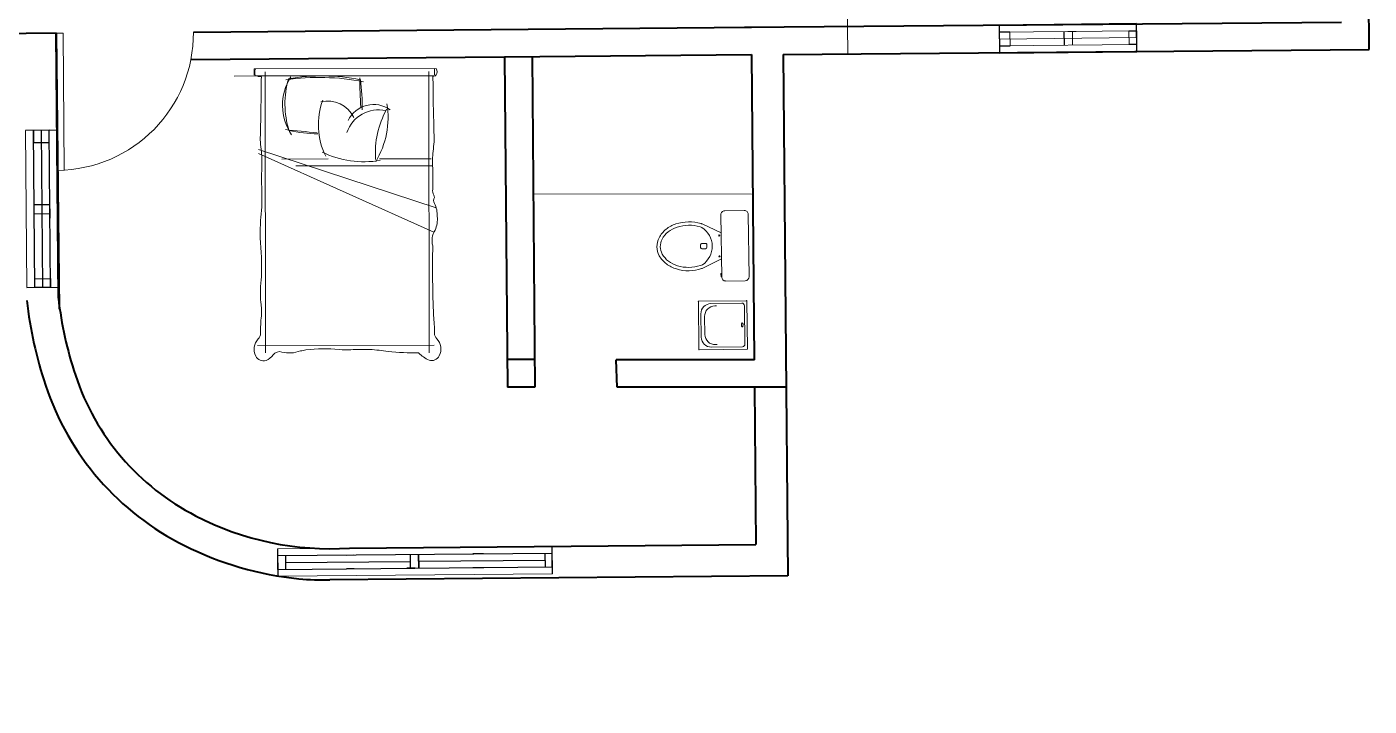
# Model space of a CAD drawing. Header units: centimetres. Extents: x 3413 to 9875, y 1 to 2456.
# Drawn here: x 8476 to 9455, y 104 to 599 of the extents above; entities that cross this region are included whole.
import ezdxf

# ---------------------------------------------------------------- set-up
doc = ezdxf.new("R2010")
doc.units = ezdxf.units.CM
for name, color, linetype, lineweight in [('cloumn', 7, 'Continuous', 30), ('furniture', 63, 'Continuous', 20), ('JO_ DOOR LINE', 50, 'Continuous', 18), ('JO_ELEVATION LINE', 3, 'Continuous', 20), ('wall', 4, 'Continuous', 40)]:
    doc.layers.add(name, color=color, linetype=linetype, lineweight=lineweight)

# ---------------------------------------------------------------- blocks, each defined once
blk = doc.blocks.new('window_100-flat-4')
at = {"layer": 'JO_ DOOR LINE', "linetype": 'ByBlock', "lineweight": 9}
for p, q in [((-390.42, 8551.09), (-310.3, 8610.94)), ((-387.43, 8547.09), (-307.31, 8606.93)), ((-384.44, 8543.08), (-304.32, 8602.93)), ((-316.54, 8606.28), (-310.56, 8598.27)), ((-347.01, 8571.04), (-352.99, 8579.05)), ((-342.25, 8574.59), (-348.24, 8582.6)), ((-344.38, 8573), (-349.13, 8569.45)), ((-385.97, 8554.42), (-379.98, 8546.41))]:
    blk.add_line(p, q, dxfattribs=at)
at = {"layer": 'JO_ DOOR LINE', "linetype": 'ByBlock', "lineweight": 30}
for p, q in [((-310.3, 8610.94), (-316.54, 8606.28)), ((-301.33, 8598.92), (-313.3, 8614.94)), ((-304.32, 8602.93), (-310.3, 8610.94)), ((-310.56, 8598.27), (-304.32, 8602.93)), ((-348.24, 8582.6), (-348.24, 8582.6)), ((-348.24, 8582.6), (-342.25, 8574.59)), ((-342.25, 8574.59), (-342.25, 8574.59)), ((-393.41, 8555.1), (-381.44, 8539.08)), ((-390.42, 8551.09), (-385.97, 8554.42)), ((-384.44, 8543.08), (-390.42, 8551.09)), ((-379.98, 8546.41), (-384.44, 8543.08))]:
    blk.add_line(p, q, dxfattribs=at)
at = {"layer": 'JO_ELEVATION LINE', "linetype": 'ByBlock', "lineweight": -2}
for p, q in [((-313.3, 8614.94), (-393.41, 8555.1)), ((-381.44, 8539.08), (-301.33, 8598.92))]:
    blk.add_line(p, q, dxfattribs=at)
blk = doc.blocks.new('xibet6-flat-1')
at = {"layer": 'furniture'}
for p, q in [((-25.3, 27.2), (-41.8, 15)), ((-19.5, 26.4), (19.5, -26.4)), ((-42.6, 9.2), (-3.5, -43.5)), ((-37.9, -24.7), (-41, -27)), ((-36, -25), (-34.4, -27.2)), ((-41.3, -28.9), (-39.7, -31.1)), ((-34.7, -29.1), (-37.8, -31.4)), ((18.7, -32.1), (2.2, -44.3))]:
    blk.add_line(p, q, dxfattribs=at)
for points in [[(-40.3, 6.1), (-40.9, 5.6), (-41.9, 7), (-41.9, 7.3), (-41.9, 7.7), (-42.1, 7.9), (-42.7, 8.7), (-42.4, 9)], [(-52.7, -10.2), (-31.2, -6.1)], [(-25, -47.5), (-14.9, -28.1)]]:
    blk.add_lwpolyline(points, dxfattribs=at)
for points in [[(-52.7, -10.2, 0.010294), (-54, -10.6, 0.077224), (-65.8, -16.8, 0.077224)], [(-50.7, -13.3, 0.018244), (-52.9, -14, 0.077224), (-63.7, -19.7, 0.077224)], [(-65.8, -16.8, 0.077224), (-75.1, -26.3, 0.087), (-80.3, -36.9, 0.105687), (-81.1, -48.3, 0.124183), (-77.3, -57.4, 0.124183), (-69.8, -63.5, 0.105687), (-58.6, -66.1, 0.087), (-47, -64.3, 0.077224), (-35.2, -58.1, 0.077224), (-25.8, -48.6, 0.010294), (-25, -47.5, 0.105687)], [(-63.7, -19.7, 0.077224), (-72.3, -28.4, 0.087), (-76.9, -37.9, 0.105687), (-77.5, -47.8, 0.124183), (-74.5, -55.2, 0.124183), (-68.3, -60.3, 0.105687), (-58.6, -62.6, 0.087), (-48.1, -60.9, 0.077224), (-37.3, -55.2, 0.077224), (-28.7, -46.5, 0.018244), (-27.5, -44.7, 0.018244)]]:
    blk.add_lwpolyline(points, format="xyb", dxfattribs=at)
for centre in [(-31.2, -9.5), (-18.2, -27.1)]:
    blk.add_circle(centre, 0.547, dxfattribs=at)
for centre, radius, start, end in [((-39.3, 11.7), 4.1, 126.567, 216.567), ((-22.8, 23.9), 4.1, 36.567, 126.567), ((-49.4, -36.6), 23.3, 339.5515, 93.3598), ((-40.2, -28.1), 1.37, 126.567, 216.567), ((-37.1, -25.8), 1.37, 36.567, 126.567), ((-35.5, -28), 1.37, 306.567, 36.567), ((16.3, -28.8), 4.1, 306.567, 36.567), ((-38.6, -30.3), 1.37, 216.567, 306.567), ((-0.2, -41), 4.1, 216.567, 306.567)]:
    blk.add_arc(centre, radius, start, end, dxfattribs=at)
blk = doc.blocks.new('M_BATH_TOIL_3D BATH_P-flat-1')
at = {"layer": 'furniture'}
blk.add_lwpolyline([(29.9, -39.4), (0, 0), (-39.4, -29.9), (-9.5, -69.3)], close=True, dxfattribs=at)
for points in [[(24.3, -40.6, 0.414214), (24.8, -36.8), (1.2, -5.6, 0.414214), (-2.6, -5.1), (-27.8, -24.2, 0.414214), (-29.7, -38.5), (-15.2, -57.7, 0.414214), (-0.9, -59.6)], [(12.2, -24.3), (12.3, -24.1, 0.100067), (12.3, -23.5, 0.057853), (12.1, -22.8), (11.6, -22.2), (11.1, -21.6, 0.057853), (10.6, -21.2, 0.100067), (10, -21), (9.7, -21.1), (9.6, -21.4, 0.100067), (9.6, -22, 0.057853), (9.8, -22.6), (10.3, -23.3), (10.8, -23.9, 0.057853), (11.3, -24.2, 0.100067), (11.9, -24.4)]]:
    blk.add_lwpolyline(points, format="xyb", close=True, dxfattribs=at)
blk.add_lwpolyline([(-21.6, -22.6), (-23, -23.7, 0.414214), (-25.1, -38.5), (-13.9, -53.2, 0.414214), (0.9, -55.2), (2.3, -54.1)], format="xyb", dxfattribs=at)
for p in [(-39.4, -29.9), (29.9, -39.4), (-9.5, -69.3)]:
    blk.add_point(p, dxfattribs=at)
blk = doc.blocks.new('window_100-flat-2-flat-1')
at = {"layer": 'JO_ DOOR LINE', "lineweight": 30}
for p, q in [((-301.33, 8598.92), (-313.3, 8614.94)), ((-390.42, 8551.09), (-310.3, 8610.94)), ((-387.43, 8547.09), (-307.31, 8606.93)), ((-310.3, 8610.94), (-316.54, 8606.28)), ((-316.54, 8606.28), (-310.56, 8598.27)), ((-304.32, 8602.93), (-310.3, 8610.94)), ((-384.44, 8543.08), (-304.32, 8602.93)), ((-310.56, 8598.27), (-304.32, 8602.93)), ((-348.24, 8582.6), (-348.24, 8582.6)), ((-348.24, 8582.6), (-342.25, 8574.59)), ((-342.25, 8574.59), (-348.24, 8582.6)), ((-347.01, 8571.04), (-352.99, 8579.05)), ((-344.38, 8573), (-349.13, 8569.45)), ((-342.25, 8574.59), (-342.25, 8574.59)), ((-393.41, 8555.1), (-381.44, 8539.08)), ((-390.42, 8551.09), (-385.97, 8554.42)), ((-385.97, 8554.42), (-379.98, 8546.41)), ((-384.44, 8543.08), (-390.42, 8551.09)), ((-379.98, 8546.41), (-384.44, 8543.08))]:
    blk.add_line(p, q, dxfattribs=at)
at = {"layer": 'JO_ELEVATION LINE'}
for p, q in [((-313.3, 8614.94), (-393.41, 8555.1)), ((-381.44, 8539.08), (-301.33, 8598.92))]:
    blk.add_line(p, q, dxfattribs=at)
blk = doc.blocks.new('window_100-flat-3-flat-1')
at = {"layer": 'JO_ DOOR LINE', "lineweight": 30}
for p, q in [((-430.48, 8521.17), (-270.25, 8640.86)), ((-268.27, 8629.86), (-274.25, 8637.87)), ((-261.27, 8628.84), (-273.24, 8644.87)), ((-264.26, 8632.85), (-270.25, 8640.86)), ((-424.49, 8513.16), (-264.26, 8632.85)), ((-345.25, 8578.6), (-271.26, 8633.86)), ((-310.3, 8610.94), (-316.54, 8606.28)), ((-310.56, 8598.27), (-304.32, 8602.93)), ((-347.01, 8571.04), (-352.99, 8579.05)), ((-348.24, 8582.6), (-348.24, 8582.6)), ((-348.24, 8582.6), (-342.25, 8574.59)), ((-342.25, 8574.59), (-348.24, 8582.6)), ((-423.03, 8520.49), (-350, 8575.05)), ((-344.38, 8573), (-349.13, 8569.45)), ((-342.25, 8574.59), (-342.25, 8574.59)), ((-390.42, 8551.09), (-385.97, 8554.42)), ((-379.98, 8546.41), (-384.44, 8543.08)), ((-433.47, 8525.18), (-421.5, 8509.15)), ((-424.49, 8513.16), (-430.48, 8521.17)), ((-426.03, 8524.5), (-420.04, 8516.49))]:
    blk.add_line(p, q, dxfattribs=at)
at = {"layer": 'JO_ELEVATION LINE'}
for p, q in [((-273.24, 8644.87), (-433.47, 8525.18)), ((-421.5, 8509.15), (-261.27, 8628.84))]:
    blk.add_line(p, q, dxfattribs=at)

msp = doc.modelspace()

# ---------------------------------------------------------------- linework, layer by layer
at = {"layer": 'cloumn'}
msp.add_line((9007.628, 221.469), (9007.628, 221.469), dxfattribs=at)
at = {"layer": 'furniture'}
for p, q in [((8497.801, 594.419), (8502.801, 594.462)), ((8497.801, 594.419), (8498.663, 494.423)), ((8502.801, 594.462), (8503.663, 494.466)), ((8773.485, 568.738), (8642.094, 568.555)), ((8642.094, 568.555), (8642.1, 563.813)), ((8774.802, 568.74), (8642.985, 568.556)), ((8773.491, 563.996), (8773.485, 568.738)), ((8627.592, 563.204), (8758.983, 563.387)), ((8644.27, 563.247), (8774.359, 563.428)), ((8650.035, 566.242), (8650.321, 361.24)), ((8769.353, 566.409), (8769.639, 361.407)), ((8645.233, 509.72), (8774.744, 466.972)), ((8645.278, 506.833), (8773.073, 449.309)), ((8662.299, 502.659), (8695.963, 502.706)), ((8733.428, 502.758), (8771.125, 502.81)), ((8672.485, 497.622), (8772.083, 497.761)), ((9004.523, 477.106), (8845.418, 477.245)), ((8644.544, 366.671), (8773.31, 366.851))]:
    msp.add_line(p, q, dxfattribs=at)
for centre, radius, start, end in [((8497.801, 594.419), 100, 270.493779, 0.493779), ((8649.905, 565.947), 7.396, 159.341146, 198.294351), ((8769.741, 566.362), 5.592, 334.989569, 25.170343), ((8647.248, 573.942), 11.202, 247.063715, 270.472069), ((8939.389, 550.108), 292.322, 177.523253, 181.091513), ((8701.389, 541.84), 38.652, 147.589918, 213.91355), ((8730.32, 542.987), 65.816, 164.006305, 197.220824), ((8689.242, 389.546), 172.643, 79.128646, 98.020797), ((8691.758, 422.378), 140.926, 78.659291, 100.09717), ((9008.621, 562.84), 289.633, 180.186241, 184.411123), ((8571.141, 540.674), 149.656, 359.233534, 7.63325), ((8770.82, 569.837), 7.071, 281.791848, 304.338855), ((8480.253, 549.467), 292.322, 359.068398, 2.636659), ((10774.413, 491.522), 2127.953, 178.572333, 179.18429), ((8739.82, 527.648), 50.985, 159.382529, 206.58259), ((8695.676, 524.162), 20.876, 24.832274, 103.999136), ((8732.94, 513.869), 24.7, 78.121212, 160.914182), ((8729.08, 521.757), 20.697, 54.247018, 153.922085), ((8795.989, 507.29), 65.57, 151.125507, 184.229648), ((8677.511, 532.992), 62.126, 328.734147, 9.277643), ((6645.4, 485.76), 2127.953, 0.975621, 1.587578), ((8704.586, 517.885), 58.043, 176.116615, 189.613093), ((8571.32, -470.386), 998.886, 83.293178, 84.627572), ((8692.908, 645.307), 124.437, 258.196871, 267.964882), ((8715.145, 517.9), 58.043, 350.546818, 4.043297), ((8567.655, 500.277), 80.095, 356.861958, 5.671433), ((8722.343, 571.005), 70.316, 244.039931, 279.42734), ((8852.124, 500.674), 80.095, 174.488479, 183.297954), ((8797.849, 488.434), 150.405, 177.157555, 183.002356), ((8621.964, 488.188), 150.405, 357.157555, 3.002356), ((8517.569, 475.017), 130.2, 353.410145, 2.438083), ((8778.469, 479.568), 6.392, 169.530604, 210.483094), ((8776.9, 472.413), 4.064, 146.242169, 211.047471), ((8770.366, 474.526), 3.158, 2.64747, 34.753117), ((8756.41, 461.639), 19.094, 357.430797, 27.032971), ((8872.639, 444.484), 226.268, 176.048726, 179.829423), ((8755.13, 458.816), 20.449, 337.060977, 5.518228), ((8785.331, 443.241), 13.678, 146.218287, 196.753647), ((8449.186, 424.164), 198.3, 357.882589, 6.077131), ((9591.637, 422.567), 819.574, 178.830318, 182.382586), ((8750.186, 404.691), 103.551, 173.263743, 183.658755), ((8616.994, 391.741), 30.519, 353.565726, 11.993076), ((8767.501, 375.791), 120.832, 174.047768, 180.120708), ((8652.626, 375.631), 120.832, 0.039203, 6.112143), ((8641.217, 375.391), 5.454, 313.836451, 1.524355), ((8778.911, 375.583), 5.454, 178.635556, 226.32346), ((8652.557, 364.119), 10.537, 135.864083, 208.80122), ((8660.422, 356.887), 5.329, 70.311039, 145.94437), ((8667.638, 384.119), 22.867, 256.288972, 290.939549), ((8674.641, 381.868), 19.142, 273.50029, 285.756203), ((8693.11, 256.26), 108.004, 84.260643, 97.057916), ((8710.076, 444.294), 80.807, 265.623865, 271.804179), ((8720.919, 271.042), 92.857, 86.663469, 95.127319), ((8722.88, 271.05), 92.756, 79.524258, 87.872406), ((8761.487, 594.247), 233.004, 264.645796, 270.093714), ((8767.603, 364.28), 10.537, 331.358692, 44.295828), ((8648.9, 361.612), 6.14, 204.735117, 287.138126), ((8645.161, 368.334), 13.758, 293.786022, 322.035922), ((8787.932, 390.327), 39.054, 228.134481, 241.793802), ((8771.266, 361.783), 6.14, 253.021785, 335.424794)]:
    msp.add_arc(centre, radius, start, end, dxfattribs=at)
at = {"layer": 'JO_ DOOR LINE'}
msp.add_line((9072.823, 779.381), (9074.546, 579.389), dxfattribs=at)
at = {"layer": 'wall'}
for p, q in [((9454.532, 582.663), (9448.326, 1302.786)), ((8597.797, 595.281), (9004.376, 598.785)), ((8999.377, 598.742), (9434.36, 602.49)), ((8497.801, 594.422), (8069.25, 590.728)), ((8497.751, 594.421), (8499.989, 393.111)), ((8499.417, 401.128), (8497.751, 594.421)), ((8617.797, 595.456), (8617.797, 595.453)), ((8595.949, 575.264), (8824.555, 577.234)), ((8804.603, 577.091), (8804.604, 577.062)), ((8824.555, 577.234), (8826.631, 336.435)), ((8824.603, 577.235), (9004.549, 578.785)), ((8824.603, 577.263), (8824.603, 577.235)), ((8844.555, 577.407), (8846.632, 336.418)), ((9004.549, 578.785), (9006.466, 356.278)), ((9027.548, 578.984), (9454.532, 582.663)), ((9027.548, 578.984), (9030.826, 198.667)), ((8846.459, 356.418), (8826.458, 356.435)), ((9006.656, 356.278), (8905.961, 356.366)), ((8906.631, 336.365), (8905.961, 356.366)), ((8846.632, 336.418), (8826.631, 336.435)), ((9029.64, 336.258), (8906.631, 336.365)), ((9006.639, 336.278), (9007.628, 221.469)), ((9030.826, 198.667), (8697.234, 195.912))]:
    msp.add_line(p, q, dxfattribs=at)
at = {"layer": 'wall', "color": 4}
for points in [[(8499.417, 401.128, 0.0524784), (8511.819, 345.143, 0.1972859), (8599.442, 242.526, 0.1365086), (8711.568, 218.918), (9007.628, 221.469)], [(8476.446, 399.492, 0.0531407), (8490.028, 337.785, 0.2004677), (8591.377, 220.814, 0.0921204), (8674.622, 196.625, 0.0324547), (8697.31, 195.914, 0.0324547)]]:
    msp.add_lwpolyline(points, format="xyb", dxfattribs=at)

# ---------------------------------------------------------------- block references
at = {"layer": 'furniture', "xscale": -0.7137021335020571, "yscale": 0.7137021335020571, "zscale": 0.7137021335020571, "rotation": 217.9436162988031}
msp.add_blockref('M_BATH_TOIL_3D BATH_P-flat-1', (9001.491, 364.082), dxfattribs=at)
at = {"layer": 'wall'}
for name, p, rotation in [('window_100-flat-4', (14016.426, 7719.806), 143.8317729870099), ('window_100-flat-3-flat-1', (3965.886, -6911.71), 323.7350711519218)]:
    msp.add_blockref(name, p, dxfattribs=dict(at, rotation=rotation))
for name, p, xscale, yscale, zscale, rotation in [('window_100-flat-2-flat-1', (16646.262, -5025.584), 1.145728332859844, 1.145728332859844, 1.145728332859844, 53.73494987029701), ('xibet6-flat-1', (9002.381, 439.606), -0.6942455554238857, 0.6942455554238853, 0.6942455554238853, 217.3154129833785)]:
    msp.add_blockref(name, p, dxfattribs=dict(at, xscale=xscale, yscale=yscale, zscale=zscale, rotation=rotation))

doc.saveas('drawing.dxf')
